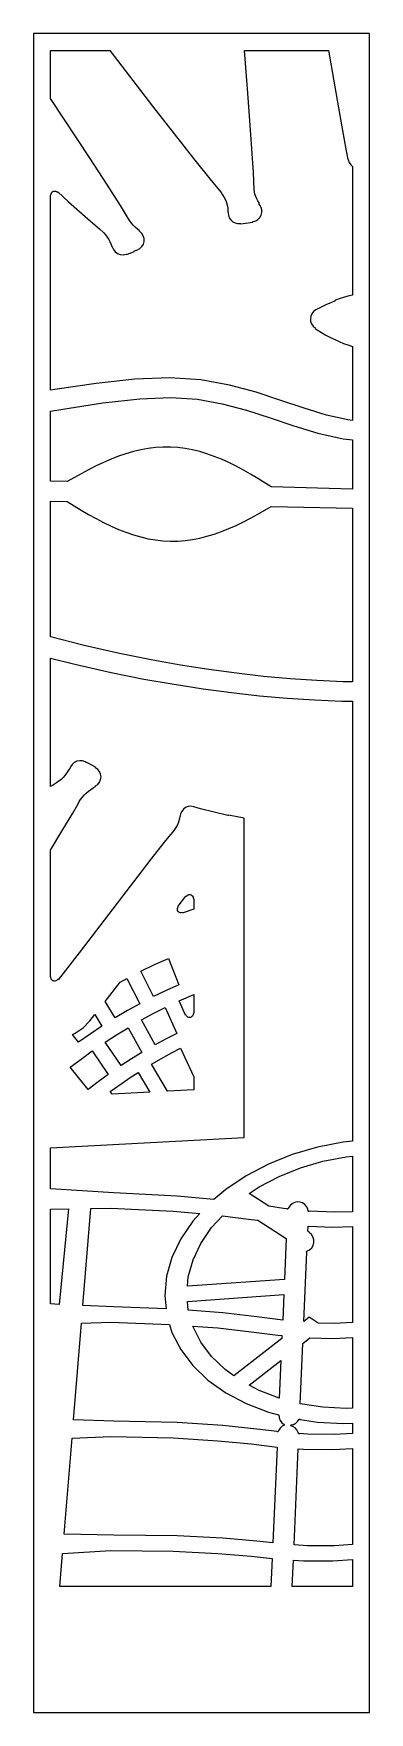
# Model space of a CAD drawing. Extents: x 0 to 400, y 0 to 2000.
import ezdxf

# ---------------------------------------------------------------- set-up
doc = ezdxf.new("R2010")
doc.units = 0
doc.layers.add('CUT', color=1, linetype='CONTINUOUS')
doc.layers.add('OUTLINE', color=7, linetype='CONTINUOUS')

msp = doc.modelspace()

# ---------------------------------------------------------------- linework, layer by layer
at = {"layer": 'CUT'}
for points in [[(20, 1980), (90.64, 1980), (141.7, 1913.44), (167.28, 1880.57), (190.31, 1851.28), (209.81, 1826.82), (223.26, 1810.53), (225.14, 1807.97), (226.78, 1805.34), (228.18, 1802.66), (229.34, 1799.93), (230.24, 1797.18), (230.89, 1794.41), (231.28, 1791.62), (231.42, 1788.85), (231.34, 1787.32), (231.72, 1787.17), (231.91, 1786.77), (232.14, 1783.61), (233.15, 1780.65), (234.88, 1778.02), (237.21, 1775.92), (239.99, 1774.47), (243.04, 1773.76), (246.25, 1773.84), (246.66, 1773.69), (246.85, 1773.33), (261.04, 1775.52), (261.12, 1775.92), (261.47, 1776.19), (264.55, 1777.08), (267.27, 1778.7), (269.49, 1780.95), (271.06, 1783.68), (271.9, 1786.73), (271.93, 1789.9), (271.17, 1792.97), (269.62, 1795.78), (268.78, 1796.94), (268.67, 1797.38), (268.91, 1797.77), (267.13, 1800.59), (265.74, 1803.26), (264.59, 1805.97), (263.69, 1808.72), (263.05, 1811.48), (262.66, 1814.26), (261.84, 1834.38), (260.11, 1862.7), (257.75, 1896.41), (254.87, 1934.05), (251.08, 1980), (351.1, 1980), (365.81, 1895.57), (371.8, 1862.23), (374.13, 1850.1), (374.53, 1850.04), (374.81, 1849.71), (375.88, 1846.52), (377.73, 1843.77), (380, 1841.82), (380, 1688.26), (374.21, 1687.04), (369.03, 1685.63), (363.85, 1683.96), (359.42, 1682.33), (359.4, 1681.88), (359.08, 1681.56), (353.89, 1679.42), (348.78, 1677.13), (338.37, 1671.93), (336.14, 1670.71), (333.53, 1668.8), (331.52, 1666.31), (330.21, 1663.4), (329.69, 1660.24), (330, 1657.06), (331.11, 1654.06), (332.95, 1651.45), (335.59, 1649.17), (335.66, 1648.95), (335.57, 1648.56), (337.87, 1647.09), (348.28, 1640.91), (353.48, 1638.09), (358.67, 1635.46), (363.85, 1633.06), (369.03, 1630.91), (374.21, 1629.03), (380, 1627.27), (380, 1539.21), (374.46, 1539.8), (348.76, 1545.58), (322.22, 1553.66), (294.47, 1563.05), (265.07, 1572.64), (233.51, 1581.21), (199.26, 1587.47), (162.18, 1590.01), (120.76, 1588.26), (74.48, 1583.25), (25.23, 1575.93), (20, 1575.01), (20, 1807.4), (20.41, 1807.56), (20.55, 1807.75), (20.78, 1809.25), (21.32, 1810.41), (21.84, 1811.06), (22.84, 1811.84), (23.62, 1812.18), (24.44, 1812.36), (25.71, 1812.35), (26.52, 1812.13), (27.28, 1811.75), (28.18, 1811.13), (28.63, 1811.16), (28.8, 1811.3), (41.62, 1799.65), (64.42, 1779.34), (75.97, 1769.48), (78.66, 1767.36), (83.65, 1762.63), (85.81, 1760.12), (87.75, 1757.53), (89.44, 1754.87), (90.88, 1752.16), (92.07, 1749.41), (93.05, 1746.43), (93.44, 1746.39), (93.74, 1746.07), (95.05, 1742.74), (97.17, 1739.96), (100, 1737.89), (103.28, 1736.7), (106.78, 1736.47), (110.48, 1737.25), (110.69, 1737.17), (110.94, 1736.86), (119.96, 1740.24), (119.97, 1740.7), (120.31, 1741.02), (123.64, 1742.27), (126.63, 1743.88), (129.04, 1746.21), (130.75, 1749.1), (131.62, 1752.35), (131.58, 1755.7), (130.65, 1758.92), (128.87, 1761.78), (126.38, 1764.09), (126.18, 1764.49), (126.3, 1764.88), (123.69, 1766.95), (121.11, 1769.26), (118.74, 1771.67), (116.59, 1774.18), (114.66, 1776.76), (112.98, 1779.41), (111.99, 1781.28), (103.49, 1795.35), (87.21, 1820.79), (67.21, 1851.3), (20, 1922.62)], [(380, 1457.44), (282.86, 1459.96), (267.03, 1469.96), (258.44, 1475.11), (249.83, 1480.02), (241.21, 1484.64), (232.56, 1488.92), (223.91, 1492.84), (215.24, 1496.35), (206.55, 1499.42), (197.85, 1502.02), (189.13, 1504.12), (180.4, 1505.72), (171.66, 1506.79), (162.89, 1507.33), (154.12, 1507.32), (145.33, 1506.78), (136.52, 1505.71), (127.69, 1504.12), (118.86, 1502.03), (110, 1499.45), (101.13, 1496.41), (92.25, 1492.96), (83.35, 1489.11), (74.43, 1484.91), (65.5, 1480.4), (56.55, 1475.63), (39.99, 1466.27), (20, 1466.79), (20, 1550.07), (34.97, 1552.72), (82.65, 1559.93), (126.45, 1564.79), (163.61, 1566.49), (195.13, 1564.39), (224.75, 1559.01), (253.4, 1551.27), (281.59, 1542.13), (309.82, 1532.66), (338.63, 1523.99), (368.6, 1517.36), (380, 1516.2)], [(145.33, 1396.76), (154.12, 1395.78), (162.89, 1395.34), (171.66, 1395.44), (180.4, 1396.08), (189.13, 1397.25), (197.85, 1398.92), (206.55, 1401.09), (215.24, 1403.73), (223.91, 1406.8), (232.56, 1410.29), (241.21, 1414.15), (249.83, 1418.34), (258.44, 1422.82), (267.03, 1427.55), (282.86, 1436.76), (380, 1434.46), (380, 1227.63), (368.55, 1227.81), (337.18, 1229.13), (305.7, 1231.27), (273.93, 1234.21), (241.68, 1237.94), (208.75, 1242.46), (174.94, 1247.74), (140.22, 1253.77), (102.37, 1261.4), (60.32, 1271.12), (20, 1281.19), (20, 1442.97), (39.99, 1442.5), (56.55, 1432.32), (65.5, 1427.1), (74.43, 1422.15), (83.35, 1417.51), (92.25, 1413.22), (101.13, 1409.32), (110, 1405.85), (118.86, 1402.83), (127.69, 1400.3), (136.52, 1398.27)], [(170.89, 615.17), (95.69, 619.08), (20, 623.59), (20, 672.73), (250.77, 684.74), (250.77, 1065.18), (232.3, 1068.83), (232.05, 1068.45), (231.84, 1068.36), (231.45, 1068.39), (198.78, 1076.53), (190.71, 1078.96), (187.42, 1079.5), (184.15, 1079.15), (181.08, 1077.95), (178.44, 1076), (176.41, 1073.4), (175.13, 1070.37), (174.77, 1067.98), (174.65, 1067.64), (174.5, 1067.46), (174.06, 1067.32), (173.71, 1064.83), (173.05, 1062.07), (172.14, 1059.34), (170.97, 1056.65), (169.54, 1054.02), (168.03, 1051.65), (165.98, 1048.96), (163.27, 1045.99), (155.58, 1036.83), (139.65, 1016.67), (54.36, 905.09), (29.25, 872.92), (28.84, 873.05), (28.62, 872.99), (27.82, 872.24), (27.11, 871.75), (26.31, 871.41), (25.47, 871.24), (24.6, 871.23), (23.75, 871.4), (22.95, 871.72), (22.22, 872.2), (21.61, 872.81), (20.93, 873.92), (20.69, 874.75), (20.55, 875.86), (20.41, 876.05), (20, 876.21), (20, 1027.04), (33.73, 1049.66), (46.63, 1071.36), (52.57, 1081.73), (54.43, 1085.32), (55.99, 1087.71), (58.08, 1090.42), (60.25, 1092.84), (62.65, 1095.16), (65.26, 1097.36), (68.08, 1099.45), (71.08, 1101.4), (73.74, 1102.93), (73.64, 1103.28), (73.89, 1103.72), (76.46, 1105.59), (78.53, 1108.17), (79.85, 1111.2), (80.3, 1114.48), (79.89, 1117.76), (78.61, 1120.81), (76.58, 1123.42), (73.89, 1125.43), (73.66, 1125.81), (73.73, 1126.2), (64.3, 1131.43), (63.94, 1131.15), (63.49, 1131.2), (61.57, 1132.27), (58.33, 1133.51), (54.93, 1133.82), (51.57, 1133.2), (48.51, 1131.67), (45.99, 1129.37), (44.16, 1126.43), (43.14, 1124.13), (42.81, 1123.81), (42.33, 1123.83), (40.98, 1121.38), (39.27, 1118.79), (37.32, 1116.28), (35.14, 1113.86), (32.73, 1111.54), (30.1, 1109.34), (27.27, 1107.24), (23.87, 1105.05), (20, 1102.94), (20, 1255.91), (49.11, 1248.71), (92.27, 1238.85), (131.46, 1231.04), (167.28, 1224.91), (201.97, 1219.56), (235.87, 1215), (269.19, 1211.22), (302.09, 1208.25), (334.75, 1206.12), (367.34, 1204.82), (380, 1204.65), (380, 680.45), (368.86, 679.35), (338.06, 673.38), (308.13, 664.62), (279.63, 653.21), (253.05, 639.31), (228.89, 623.15), (214.85, 611.19)], [(172.11, 960.43), (181.44, 972.54), (181.87, 972.42), (182.09, 972.49), (182.88, 973.29), (183.98, 973.99), (184.81, 974.26), (185.68, 974.37), (186.56, 974.3), (187.79, 973.88), (188.85, 973.11), (189.41, 972.45), (189.98, 971.26), (190.22, 969.72), (190.36, 969.53), (190.77, 969.37), (190.77, 957.05), (177.97, 952.41), (177.68, 952.74), (177.46, 952.8), (175.98, 952.51), (175.11, 952.54), (173.85, 952.91), (173.11, 953.35), (172.17, 954.28), (171.56, 955.44), (171.35, 956.28), (171.36, 957.59), (171.76, 958.85), (172.33, 959.81), (172.34, 960.05)], [(127.7, 882.96), (144.04, 890.85), (160.51, 898.28), (172.97, 866.89), (157.84, 860.01), (142.85, 852.71)], [(111.76, 836.02), (97.25, 827.47), (85.19, 847.03), (103.07, 870.02), (111.25, 874.46), (126.45, 844.18)], [(181.6, 830.69), (181.4, 830.8), (180.97, 830.78), (173.46, 847.57), (190.77, 855.12), (190.77, 832.88), (190.36, 832.72), (190.22, 832.53), (189.99, 831.02), (189.66, 830.23), (189.19, 829.52), (188.25, 828.65), (187.5, 828.23), (186.69, 827.98), (185.84, 827.88), (184.99, 827.95), (183.78, 828.36), (182.74, 829.09), (182.18, 829.74)], [(58.93, 815.71), (66.84, 823.88), (72.87, 831.41), (81.42, 817.55), (67.3, 808.17), (53.39, 798.4), (46.4, 807.75), (49.62, 809.19)], [(128.56, 824.94), (142.63, 832.52), (156.85, 839.72), (170.62, 808.98), (157.73, 802.4), (144.96, 795.48)], [(85.17, 798.54), (98.72, 807.3), (112.46, 815.69), (128.91, 786.2), (116.47, 778.54), (104.18, 770.55)], [(43.65, 768.52), (56.58, 778.41), (69.71, 787.95), (88.78, 759.94), (76.88, 751.24), (65.16, 742.24)], [(175.17, 791.38), (190.77, 757.08), (190.77, 741.7), (159.5, 740.07), (140.32, 772.25), (155.13, 780.76), (165.11, 786.17)], [(91.37, 739.72), (105.41, 749.78), (114.9, 756.24), (124.5, 762.5), (138.55, 738.98), (93.71, 736.65)], [(302.01, 599.92), (297.63, 600.41), (280.38, 602.92), (256.75, 618.03), (268.64, 626.01), (292.37, 638.46), (317.84, 648.71), (344.58, 656.59), (372.13, 661.98), (380, 662.78), (380, 596.54), (358.5, 595.83), (328.17, 597.07), (327.88, 596.86), (327.63, 596.84), (327.22, 597.08), (327.12, 597.3), (326.53, 599.98), (325.05, 602.84), (322.89, 605.22), (320.19, 606.96), (317.14, 607.96), (313.93, 608.13), (310.78, 607.47), (307.91, 606.03), (305.51, 603.89), (303.71, 601.18), (302.94, 599.72), (302.51, 599.57), (302.28, 599.63)], [(166.19, 597.12), (197.87, 594.31), (189.61, 585.23), (175.23, 564.12), (164.76, 542.08), (158.39, 519.52), (156.25, 496.83), (157.79, 480.69), (95.69, 483.09), (58.73, 484.79), (68.2, 600.35), (92.19, 600.84)], [(30.3, 486.1), (20, 486.58), (20, 599.37), (41.51, 599.81)], [(300.97, 564.55), (298.82, 515.76), (183.19, 507.74), (184.25, 518.92), (189.92, 539.08), (199.25, 558.76), (212.06, 577.62), (224.85, 591.72), (258.96, 587.38), (266.92, 586.24)], [(358.5, 463.37), (339.12, 463.9), (328.31, 470.7), (321.91, 465.73), (325.54, 548.2), (325.21, 548.45), (325.1, 548.87), (325.16, 549.08), (325.48, 549.37), (328.82, 551.09), (331.3, 553.47), (333.04, 556.43), (333.9, 559.76), (333.8, 563.19), (332.77, 566.47), (330.88, 569.34), (328.23, 571.62), (328.03, 572.01), (328.13, 572.4), (326.65, 573.34), (326.9, 579.18), (356.34, 578.04), (380, 578.86), (380, 464.37)], [(225.55, 475.97), (184.2, 479.16), (183.19, 489.71), (298.03, 497.88), (296.68, 467.26), (265.89, 471.33)], [(298.43, 342.23), (296.15, 341), (293.76, 338.83), (292.02, 336.11), (291.38, 334.7), (291.04, 334.4), (290.81, 334.37), (290.58, 334.43), (290.3, 334.73), (265.89, 337.63), (225.55, 341.73), (170.89, 345.2), (95.69, 347.09), (47.59, 348.66), (57, 463.61), (92.19, 464.8), (161.98, 462.23), (164.76, 452.77), (175.23, 432.21), (189.61, 413.12), (207.61, 395.86), (228.89, 380.72), (253.05, 367.96), (279.63, 357.79), (291.72, 354.65), (291.71, 354.37), (292.08, 354.22), (292.22, 354.04), (292.44, 352.91), (292.59, 351.03), (293.76, 347.87), (295.74, 345.14), (298.5, 342.9), (298.57, 342.67)], [(199.25, 440.94), (189.92, 459.32), (189.63, 460.31), (219.55, 458.07), (258.96, 453.59), (290.95, 449.43), (295.88, 448.95), (295.72, 445.36), (238.59, 400.95), (228.11, 408.44), (212.06, 423.89)], [(329.17, 446.24), (356.34, 445.55), (380, 446.69), (380, 362.33), (372.13, 362.02), (344.58, 363.54), (317.6, 367.72), (320.76, 439.68)], [(294.56, 419.25), (292.58, 374.27), (268.64, 383.45), (256.75, 389.76)], [(306.66, 342.56), (308.63, 342.87), (309.43, 343.17), (311.75, 344.26), (312.24, 344.6), (314.39, 346.44), (316.26, 349.17), (316.62, 349.42), (316.84, 349.43), (317.22, 349.22), (317.33, 348.98), (338.06, 345.83), (368.86, 344.19), (380, 344.65), (380, 332.21), (358.5, 330.92), (326.45, 331.36), (316.55, 332.23), (316.25, 331.98), (316.02, 331.94), (315.6, 332.14), (315.05, 333.6), (313.57, 336.52), (311.42, 338.92), (308.74, 340.7), (306.41, 341.51), (306.2, 341.89), (306.3, 342.32)], [(265.89, 203.92), (225.55, 207.48), (170.89, 210.22), (95.69, 211.1), (36.42, 212.24), (45.78, 326.56), (92.19, 328.76), (166.19, 327.03), (219.55, 323.74), (258.96, 319.79), (290.02, 316.17), (284.97, 201.92)], [(356.34, 313.07), (380, 314.53), (380, 200.04), (358.5, 198.46), (326.45, 198.47), (310.2, 199.67), (315.23, 314.02), (321.64, 313.48)], [(258.96, 185.99), (284.16, 183.4), (282.68, 150), (31.33, 150), (34.54, 189.21), (92.19, 192.71), (166.19, 191.99), (219.55, 189.41)], [(380, 150), (308.02, 150), (309.4, 181.39), (321.64, 180.53), (356.34, 180.58), (380, 182.36)]]:
    msp.add_lwpolyline(points, close=True, dxfattribs=at)
at = {"layer": 'OUTLINE'}
msp.add_lwpolyline([(0, 0), (400, 0), (400, 2000), (0, 2000)], close=True, dxfattribs=at)

doc.saveas('drawing.dxf')
